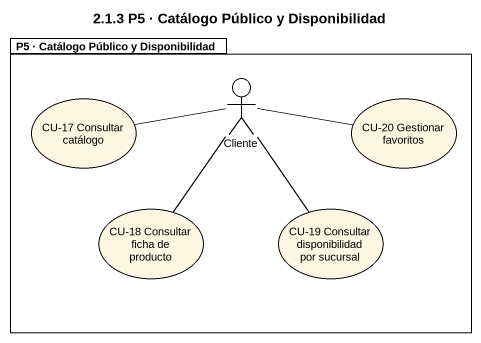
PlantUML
@startuml
title 2.1.3 P5 · Catálogo Público y Disponibilidad
package "P5 · Catálogo Público y Disponibilidad" as P5_Catálogo_Público_y {
  usecase "CU-17 Consultar catálogo" as CU_17_Consultar_catálogo
  actor Cliente
  usecase "CU-20 Gestionar favoritos" as CU_20_Gestionar_favoritos
  usecase "CU-18 Consultar ficha de producto" as CU_18_Consultar_ficha_de
  usecase "CU-19 Consultar disponibilidad por sucursal" as CU_19_Consultar
}
Cliente -left- CU_17_Consultar_catálogo
Cliente -right- CU_20_Gestionar_favoritos
Cliente -- CU_18_Consultar_ficha_de
Cliente -- CU_19_Consultar
@enduml
